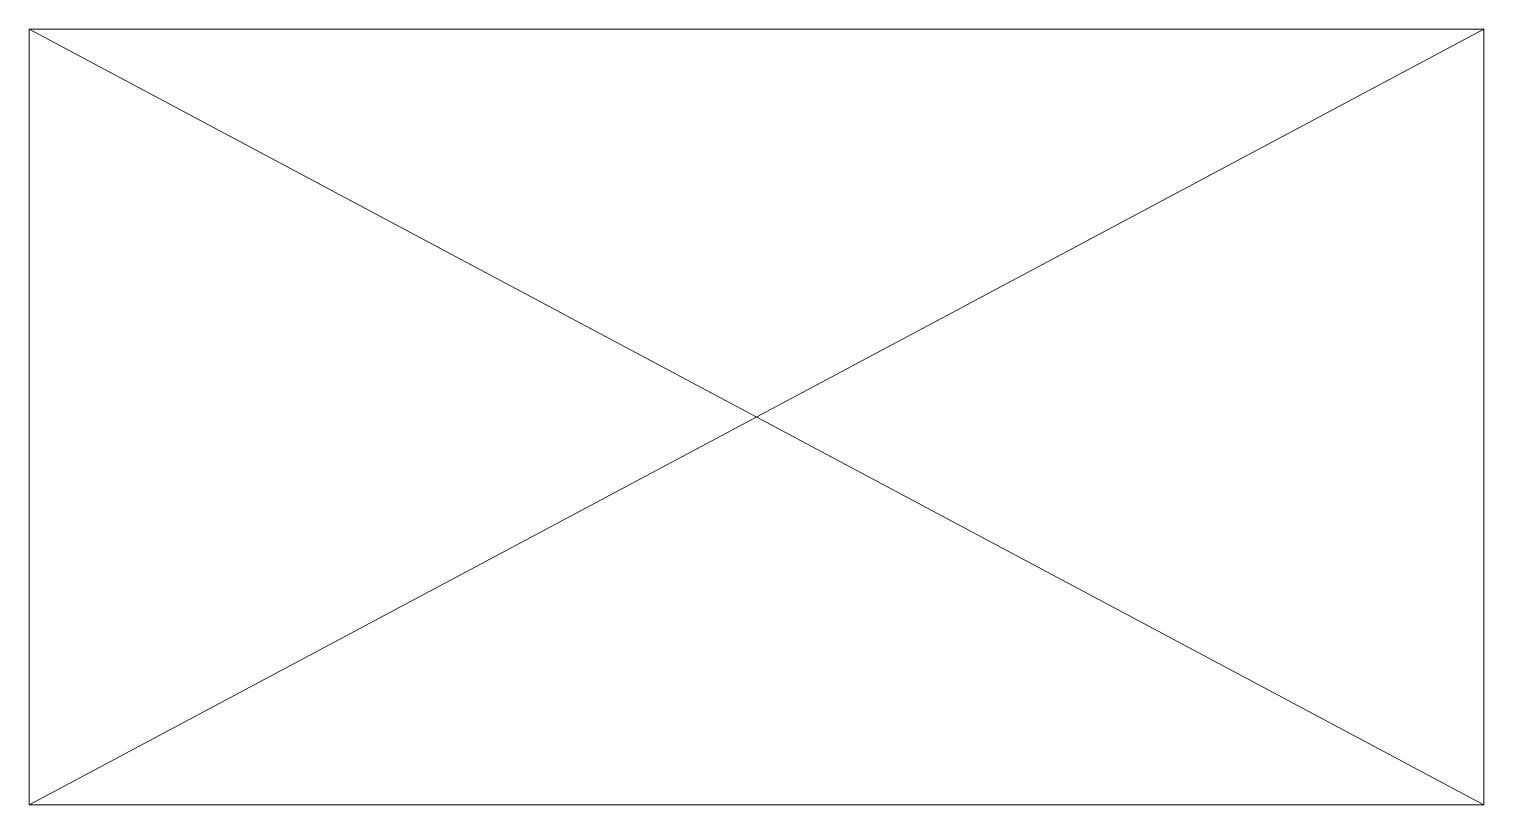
# Model space of a CAD drawing. Header units: metres. Extents: x -712.62 to -705.12, y 0 to 4.
import ezdxf

# ---------------------------------------------------------------- set-up
doc = ezdxf.new("R2010")
doc.units = ezdxf.units.M
doc.layers.add('A-DETL-GENF', color=92, linetype='Continuous', lineweight=18)

# ---------------------------------------------------------------- blocks, each defined once
blk = doc.blocks.new('31 celband - Type 1-3717732-00_0 Basismaterialen')
at = {"layer": 'A-DETL-GENF', "lineweight": 13}
for p, q in [((-712.6189, 4), (-705.1189, 4)), ((-712.6189, 0), (-712.6189, 4)), ((-712.6189, 4), (-705.1189, 0)), ((-712.6189, 0), (-705.1189, 4)), ((-705.1189, 4), (-705.1189, 0)), ((-705.1189, 0), (-712.6189, 0))]:
    blk.add_line(p, q, dxfattribs=at)

msp = doc.modelspace()

# ---------------------------------------------------------------- block references
msp.add_blockref('31 celband - Type 1-3717732-00_0 Basismaterialen', (0, 0))

doc.saveas('drawing.dxf')
